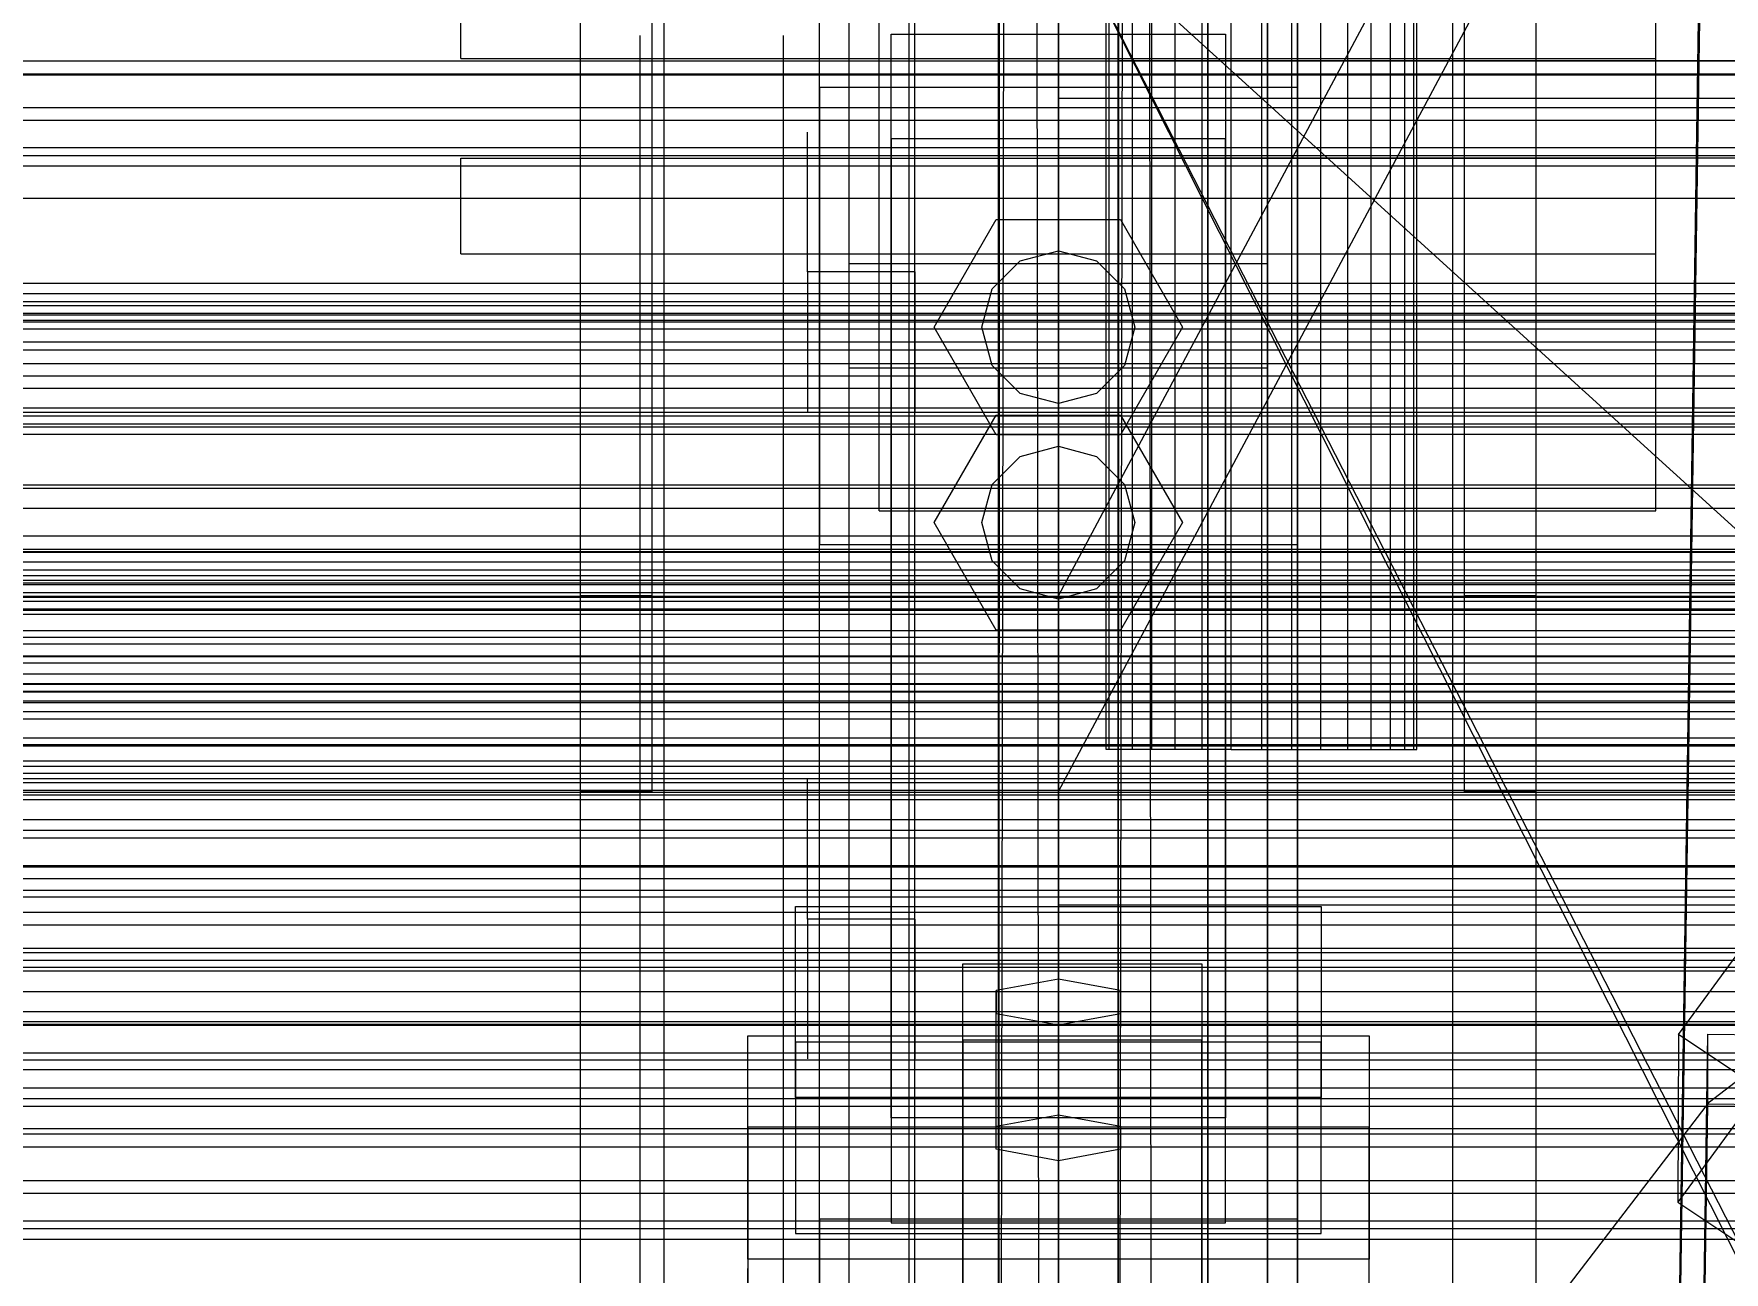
# Model space of a CAD drawing. Header units: millimetres. Extents: x -1970 to 59977, y -50268 to 6837.
# Drawn here: x -515.8 to -374.3, y -34173.7 to -34070.1 of the extents above; entities that cross this region are included whole.
import ezdxf

# ---------------------------------------------------------------- set-up
doc = ezdxf.new("R2010")
doc.units = ezdxf.units.MM
for name, color, linetype, lineweight in [('COTAS_O', 1, 'Continuous', 0), ('frontal_briquetadora', 7, 'Continuous', 0), ('frontal_C01', 7, 'Continuous', 0), ('frontal_C02', 7, 'Continuous', 0), ('frontal_C03', 7, 'Continuous', 0), ('frontal_mezcladora', 7, 'Continuous', 0), ('frontal_secador', 7, 'Continuous', 0)]:
    doc.layers.add(name, color=color, linetype=linetype, lineweight=lineweight)
doc.dimstyles.new('R19_100', dxfattribs={"dimtxt": 250, "dimasz": 150, "dimexe": 150, "dimexo": 80, "dimgap": 100, "dimtad": 1, "dimtih": 1, "dimtoh": 1, "dimdsep": 46, "dimcen": 0.09, "dimadec": 0, "dimazin": 0, "dimtfac": 1, "dimtdec": 4, "dimtofl": 0, "dimtmove": 0, "dimatfit": 3, "dimfxl": 1, "dimtolj": 1, "dimtzin": 0, "dimarcsym": 0})

# ---------------------------------------------------------------- blocks, each defined once
blk = doc.blocks.new('*D39')
at = {"layer": 'COTAS_O', "color": 0, "lineweight": -2, "transparency": 16777216}
for p, q in [((-1725, -34320), (-1725, -33550)), ((1725, -34320), (1725, -33550)), ((-1575, -33700), (1575, -33700))]:
    blk.add_line(p, q, dxfattribs=at)
at = {"layer": 'COTAS_O', "color": 0, "transparency": 16777216}
for points in [[(-1575, -33675), (-1575, -33725), (-1725, -33700)], [(1575, -33675), (1575, -33725), (1725, -33700)]]:
    blk.add_solid(points, dxfattribs=at)
at = {"layer": 'Defpoints', "color": 0, "transparency": 16777216}
for p in [(1725, -33700), (-1725, -34400), (1725, -34400)]:
    blk.add_point(p, dxfattribs=at)
blk = doc.blocks.new('*D42')
at = {"layer": 'COTAS_O', "color": 0, "lineweight": -2, "transparency": 16777216}
for p, q in [((-570, -33700), (200, -33700)), ((50, -34750), (50, -33850)), ((-570, -34900), (200, -34900))]:
    blk.add_line(p, q, dxfattribs=at)
at = {"layer": 'COTAS_O', "color": 0, "transparency": 16777216}
for points in [[(25, -33850), (75, -33850), (50, -33700)], [(25, -34750), (75, -34750), (50, -34900)]]:
    blk.add_solid(points, dxfattribs=at)
at = {"layer": 'Defpoints', "color": 0, "transparency": 16777216}
for p in [(-650, -33700), (50, -33700), (-650, -34900)]:
    blk.add_point(p, dxfattribs=at)
blk = doc.blocks.new('*D43')
at = {"layer": 'COTAS_O', "color": 0, "lineweight": -2, "transparency": 16777216}
for p, q in [((-650, -34820), (-650, -34050)), ((650, -34820), (650, -34050)), ((-500, -34200), (500, -34200))]:
    blk.add_line(p, q, dxfattribs=at)
at = {"layer": 'COTAS_O', "color": 0, "transparency": 16777216}
for points in [[(-500, -34175), (-500, -34225), (-650, -34200)], [(500, -34175), (500, -34225), (650, -34200)]]:
    blk.add_solid(points, dxfattribs=at)
at = {"layer": 'Defpoints', "color": 0, "transparency": 16777216}
for p in [(650, -34200), (-650, -34900), (650, -34900)]:
    blk.add_point(p, dxfattribs=at)

msp = doc.modelspace()

# ---------------------------------------------------------------- linework, layer by layer
at = {"layer": 'frontal_briquetadora'}
for p, q in [((-430, -34260), (-430, -33820)), ((-430, -34680), (-430, -33820)), ((-430, -34060), (-430, -34490)), ((-430, -34060), (-210, -34260)), ((-430, -34060), (-430, -34260)), ((-430, -34060), (-430, -34305)), ((-430, -34496), (-430, -34060)), ((-430, -34060), (-210, -34490)), ((-430, -34060), (-210, -34496)), ((-442, -34071.891), (-442, -34068.127)), ((-430, -34071.891), (-430, -34068.127)), ((-465, -34072.087), (-465, -34070.232)), ((-453, -34072.087), (-453, -34070.232)), ((-465, -34075.779), (-465, -34072.087)), ((-453, -34075.779), (-453, -34072.087)), ((-442, -34077.495), (-442, -34071.891)), ((-430, -34077.495), (-430, -34071.891)), ((-465, -34081.275), (-465, -34075.779)), ((-453, -34081.275), (-453, -34075.779)), ((-451, -34080.618), (-451, -34078.301)), ((-442, -34084.887), (-442, -34077.495)), ((-442, -34080.618), (-442, -34078.301)), ((-430, -34084.887), (-430, -34077.495)), ((-451, -34084.793), (-451, -34080.618)), ((-442, -34084.793), (-442, -34080.618)), ((-465, -34088.525), (-465, -34081.275)), ((-453, -34088.525), (-453, -34081.275)), ((-451, -34090), (-451, -34084.793)), ((-442, -34090), (-442, -34084.793)), ((-442, -34094.001), (-442, -34084.887)), ((-430, -34094.001), (-430, -34084.887)), ((-465, -34097.465), (-465, -34088.525)), ((-453, -34097.465), (-453, -34088.525)), ((-442, -34090), (-451, -34090)), ((-451, -34090), (-451, -34095.207)), ((-442, -34090), (-442, -34095.207)), ((-451, -34095.207), (-451, -34099.382)), ((-442, -34104.754), (-442, -34094.001)), ((-442, -34095.207), (-442, -34099.382)), ((-430, -34104.754), (-430, -34094.001)), ((-465, -34108.012), (-465, -34097.465)), ((-453, -34108.012), (-453, -34097.465)), ((-451, -34099.382), (-451, -34101.699)), ((-442, -34099.382), (-442, -34101.699)), ((-442, -34117.048), (-442, -34104.754)), ((-430, -34117.048), (-430, -34104.754)), ((-465, -34120.071), (-465, -34108.012)), ((-453, -34120.071), (-453, -34108.012)), ((-442, -34115.67), (-442, -34114.5)), ((-430, -34115.67), (-430, -34114.5)), ((-453, -34118.816), (-453, -34116.314)), ((-442, -34119.164), (-442, -34115.67)), ((-442, -34118.816), (-442, -34116.314)), ((-430, -34119.164), (-430, -34115.67)), ((-442, -34130.773), (-442, -34117.048)), ((-430, -34130.773), (-430, -34117.048)), ((-453, -34123.782), (-453, -34118.816)), ((-442, -34123.782), (-442, -34118.816)), ((-442, -34124.93), (-442, -34119.164)), ((-430, -34124.93), (-430, -34119.164)), ((-465, -34133.534), (-465, -34120.071)), ((-465, -34122.745), (-465, -34120.306)), ((-453, -34133.534), (-453, -34120.071)), ((-465, -34127.586), (-465, -34122.745)), ((-453, -34131.132), (-453, -34123.782)), ((-442, -34131.132), (-442, -34123.782)), ((-442, -34132.884), (-442, -34124.93)), ((-430, -34132.884), (-430, -34124.93)), ((-465, -34134.752), (-465, -34127.586)), ((-453, -34140.752), (-453, -34131.132)), ((-442, -34145.805), (-442, -34130.773)), ((-442, -34140.752), (-442, -34131.132)), ((-430, -34145.805), (-430, -34130.773)), ((-465, -34148.277), (-465, -34133.534)), ((-453, -34148.277), (-453, -34133.534)), ((-451, -34134.803), (-451, -34132.486)), ((-442, -34134.803), (-442, -34132.486)), ((-442, -34142.911), (-442, -34132.884)), ((-430, -34142.911), (-430, -34132.884)), ((-465, -34144.129), (-465, -34134.752)), ((-451, -34138.979), (-451, -34134.803)), ((-442, -34138.979), (-442, -34134.803)), ((-430, -34135.964), (-430, -34134.226)), ((-430, -34139.095), (-430, -34135.964)), ((-451, -34144.185), (-451, -34138.979)), ((-442, -34144.185), (-442, -34138.979)), ((-430, -34143), (-430, -34139.095)), ((-453, -34152.488), (-453, -34140.752)), ((-442, -34152.488), (-442, -34140.752)), ((-442, -34154.864), (-442, -34142.911)), ((-430, -34154.864), (-430, -34142.911)), ((-430, -34143), (-188, -34143)), ((-430, -34143), (-430, -34146.905)), ((-465, -34155.57), (-465, -34144.129)), ((-442, -34144.185), (-451, -34144.185)), ((-451, -34144.185), (-451, -34149.392)), ((-442, -34144.185), (-442, -34149.392)), ((-442, -34162.006), (-442, -34145.805)), ((-430, -34162.006), (-430, -34145.805)), ((-430, -34146.905), (-430, -34150.036)), ((-465, -34164.169), (-465, -34148.277)), ((-453, -34164.169), (-453, -34148.277)), ((-451, -34149.392), (-451, -34153.567)), ((-442, -34149.392), (-442, -34153.567)), ((-430, -34150.036), (-430, -34151.774)), ((-453, -34166.157), (-453, -34152.488)), ((-442, -34166.157), (-442, -34152.488)), ((-451, -34153.567), (-451, -34155.884)), ((-442, -34153.567), (-442, -34155.884)), ((-465, -34168.895), (-465, -34155.57)), ((-442, -34168.569), (-442, -34154.864)), ((-430, -34168.569), (-430, -34154.864)), ((-442, -34179.231), (-442, -34162.006)), ((-430, -34179.231), (-430, -34162.006)), ((-465, -34181.064), (-465, -34164.169)), ((-453, -34181.064), (-453, -34164.169)), ((-453, -34181.542), (-453, -34166.157)), ((-442, -34181.542), (-442, -34166.157)), ((-465, -34183.893), (-465, -34168.895)), ((-442, -34183.826), (-442, -34168.569)), ((-430, -34183.826), (-430, -34168.569)), ((-430, -34174.625), (-430, -34172.888)), ((-456, -34176.894), (-456, -34173.435)), ((-453, -34176.894), (-453, -34173.435)), ((-430, -34176.894), (-430, -34173.435))]:
    msp.add_line(p, q, dxfattribs=at)
at = {"layer": 'frontal_C01'}
for p, q in [((-442.5, -34180.3), (-442.5, -33521.357)), ((-417.5, -33521.357), (-417.5, -34180.3)), ((-442.5, -34205.669), (-442.5, -33546.726)), ((-417.5, -34205.669), (-417.5, -33546.726)), ((-450, -34169.301), (-450, -33785.092)), ((-410, -33785.092), (-410, -34169.301)), ((-450, -34216.669), (-450, -33832.46)), ((-410, -34216.669), (-410, -33832.46)), ((-450, -34283.513), (-450, -33899.304)), ((-410, -33899.304), (-410, -34283.513)), ((-447.5, -34188.182), (-447.5, -33913.448)), ((-412.5, -33913.448), (-412.5, -34188.182)), ((-447.5, -34197.787), (-447.5, -33923.053)), ((-412.5, -34197.787), (-412.5, -33923.053)), ((-450, -34321.407), (-450, -33937.198)), ((-410, -34321.407), (-410, -33937.198)), ((-378.512, -34209.301), (-375.644, -34017.353)), ((-378.512, -34215.705), (-375.644, -34023.757)), ((-430, -34025.498), (-430, -34075.498)), ((-470, -34133.498), (-470, -34030.498)), ((-464, -34133.498), (-464, -34030.498)), ((-430, -34133.498), (-375, -34030.498)), ((-430, -34030.498), (-430, -34133.498)), ((-396, -34133.498), (-396, -34030.498)), ((-390, -34133.498), (-390, -34030.498)), ((-430, -34075.498), (-430, -34080.498)), ((430, -34075.498), (-430, -34075.498)), ((-480, -34080.498), (-380, -34080.498)), ((-480, -34088.498), (-480, -34080.498)), ((430, -34080.498), (-430, -34080.498)), ((-380, -34088.498), (-380, -34080.498)), ((-480, -34088.498), (-380, -34088.498)), ((-470, -34088.498), (-463, -34088.498)), ((-470, -35975), (-470, -34088.498)), ((-463, -35975), (-463, -34088.498)), ((-463, -34088.498), (-397, -34088.498)), ((-397, -34088.498), (-390, -34088.498)), ((-397, -35975), (-397, -34088.498)), ((-390, -35975), (-390, -34088.498)), ((-440.4, -34110.998), (-435.2, -34101.991)), ((-435.2, -34101.991), (-424.8, -34101.991)), ((-424.8, -34101.991), (-419.6, -34110.998)), ((-433.2, -34105.455), (-430, -34104.598)), ((-430, -34104.598), (-426.8, -34105.455)), ((-435.543, -34107.798), (-433.2, -34105.455)), ((-426.8, -34105.455), (-424.457, -34107.798)), ((-436.4, -34110.998), (-435.543, -34107.798)), ((-424.457, -34107.798), (-423.6, -34110.998)), ((-435.2, -34120.004), (-440.4, -34110.998)), ((-435.543, -34114.198), (-436.4, -34110.998)), ((-419.6, -34110.998), (-424.8, -34120.004)), ((-423.6, -34110.998), (-424.457, -34114.198)), ((-433.2, -34116.54), (-435.543, -34114.198)), ((-424.457, -34114.198), (-426.8, -34116.54)), ((-430, -34117.398), (-433.2, -34116.54)), ((-426.8, -34116.54), (-430, -34117.398)), ((-424.8, -34120.004), (-435.2, -34120.004)), ((-464, -34133.498), (-470, -34133.498)), ((-390, -34133.498), (-396, -34133.498)), ((-452, -34159.132), (-452, -34143.123)), ((-452, -34143.123), (-408, -34143.123)), ((-452, -34154.491), (-452, -34143.123)), ((-408, -34143.123), (-408, -34159.132)), ((-408, -34143.123), (-408, -34154.491)), ((-438, -34154.329), (-438, -34147.925)), ((-438, -34147.925), (-418, -34147.925)), ((-438, -34290.871), (-438, -34147.925)), ((-418, -34147.925), (-418, -34154.329)), ((-418, -34147.925), (-418, -34290.871)), ((-430, -34149.206), (-435.196, -34150.167)), ((-435.196, -34150.167), (-435.196, -34152.088)), ((-435.196, -34161.535), (-435.196, -34150.167)), ((-424.804, -34150.167), (-430, -34149.206)), ((-430, -34160.574), (-430, -34149.206)), ((-424.804, -34152.088), (-424.804, -34150.167)), ((-424.804, -34161.535), (-424.804, -34150.167)), ((-435.196, -34152.088), (-430, -34153.048)), ((-435.196, -34163.456), (-435.196, -34152.088)), ((-430, -34153.048), (-424.804, -34152.088)), ((-430, -34153.048), (-430, -34164.416)), ((-424.804, -34163.456), (-424.804, -34152.088)), ((-408, -34154.491), (-452, -34154.491)), ((-452, -34154.491), (-452, -34170.5)), ((-418, -34154.329), (-438, -34154.329)), ((-438, -34154.329), (-438, -34297.274)), ((-418, -34297.274), (-418, -34154.329)), ((-408, -34170.5), (-408, -34154.491)), ((-408, -34159.132), (-452, -34159.132)), ((-452, -34159.132), (-452, -34170.5)), ((-408, -34170.5), (-408, -34159.132)), ((-435.196, -34161.535), (-430, -34160.574)), ((-435.196, -34163.456), (-435.196, -34161.535)), ((-430, -34160.574), (-424.804, -34161.535)), ((-424.804, -34161.535), (-424.804, -34163.456)), ((-430, -34164.416), (-435.196, -34163.456)), ((-424.804, -34163.456), (-430, -34164.416)), ((-410, -34169.301), (-450, -34169.301)), ((-450, -34169.301), (-450, -34216.669)), ((-450, -34553.51), (-450, -34169.301)), ((-410, -34216.669), (-410, -34169.301)), ((-410, -34169.301), (-410, -34553.51)), ((-452, -34170.5), (-408, -34170.5))]:
    msp.add_line(p, q, dxfattribs=at)
at = {"layer": 'frontal_C02'}
for p, q in [((-470, -35975), (-470, -33576.746)), ((-463, -35975), (-463, -33576.746)), ((-397, -35975), (-397, -33576.746)), ((-390, -35975), (-390, -33576.746)), ((-450, -34074.565), (-450, -33723.846)), ((-410, -33723.846), (-410, -34074.565)), ((-442.5, -34261.912), (-442.5, -33729.49)), ((-417.5, -33729.49), (-417.5, -34261.912)), ((-442.5, -34288.878), (-442.5, -33756.456)), ((-417.5, -34288.878), (-417.5, -33756.456)), ((-450, -34112.818), (-450, -33762.099)), ((-410, -34112.818), (-410, -33762.099)), ((-450, -34251.487), (-450, -33900.768)), ((-410, -33900.768), (-410, -34251.487)), ((-450, -34299.304), (-450, -33948.585)), ((-410, -34299.304), (-410, -33948.585)), ((-470, -34117.136), (-470, -34014.136)), ((-464, -34117.136), (-464, -34014.136)), ((-430, -34117.136), (-375, -34014.136)), ((-430, -34014.136), (-430, -34117.136)), ((-396, -34117.136), (-396, -34014.136)), ((-390, -34117.136), (-390, -34014.136)), ((-425, -34072.349), (-425, -34057.502)), ((-480, -34072.136), (-480, -34064.136)), ((-380, -34072.136), (-380, -34064.136)), ((-425, -34068.978), (-425, -34083.825)), ((-444, -34078.873), (-444, -34070.105)), ((-444, -34070.105), (-416, -34070.105)), ((-444, -34160.837), (-444, -34070.105)), ((-416, -34070.105), (-416, -34078.873)), ((-416, -34070.105), (-416, -34160.837)), ((-480, -34072.136), (-380, -34072.136)), ((-470, -34072.136), (-463, -34072.136)), ((-470, -35975), (-470, -34072.136)), ((-463, -35975), (-463, -34072.136)), ((-463, -34072.136), (-397, -34072.136)), ((425, -34072.349), (-425, -34072.349)), ((-425, -34072.349), (-425, -34083.825)), ((-397, -34072.136), (-390, -34072.136)), ((-397, -35975), (-397, -34072.136)), ((-390, -35975), (-390, -34072.136)), ((-410, -34074.565), (-450, -34074.565)), ((-450, -34074.565), (-450, -34112.818)), ((-450, -34425.283), (-450, -34074.565)), ((-410, -34112.818), (-410, -34074.565)), ((-410, -34074.565), (-410, -34425.283)), ((-416, -34078.873), (-444, -34078.873)), ((-444, -34078.873), (-444, -34169.604)), ((-416, -34169.604), (-416, -34078.873)), ((-425, -34083.825), (425, -34083.825)), ((-440.4, -34094.636), (-435.2, -34085.629)), ((-435.2, -34085.629), (-424.8, -34085.629)), ((-424.8, -34085.629), (-419.6, -34094.636)), ((-433.2, -34089.093), (-430, -34088.236)), ((-430, -34088.236), (-426.8, -34089.093)), ((-447.5, -34098.075), (-447.5, -34089.307)), ((-447.5, -34089.307), (-412.5, -34089.307)), ((-447.5, -34271.011), (-447.5, -34089.307)), ((-435.543, -34091.436), (-433.2, -34089.093)), ((-426.8, -34089.093), (-424.457, -34091.436)), ((-412.5, -34089.307), (-412.5, -34098.075)), ((-412.5, -34089.307), (-412.5, -34271.011)), ((-436.4, -34094.636), (-435.543, -34091.436)), ((-424.457, -34091.436), (-423.6, -34094.636)), ((-435.2, -34103.643), (-440.4, -34094.636)), ((-435.543, -34097.836), (-436.4, -34094.636)), ((-419.6, -34094.636), (-424.8, -34103.643)), ((-423.6, -34094.636), (-424.457, -34097.836)), ((-412.5, -34098.075), (-447.5, -34098.075)), ((-447.5, -34279.779), (-447.5, -34098.075)), ((-433.2, -34100.178), (-435.543, -34097.836)), ((-424.457, -34097.836), (-426.8, -34100.178)), ((-412.5, -34279.779), (-412.5, -34098.075)), ((-430, -34101.036), (-433.2, -34100.178)), ((-426.8, -34100.178), (-430, -34101.036)), ((-424.8, -34103.643), (-435.2, -34103.643)), ((-450, -34112.818), (-410, -34112.818)), ((-450, -34463.537), (-450, -34112.818)), ((-410, -34463.537), (-410, -34112.818)), ((-464, -34117.136), (-470, -34117.136)), ((-390, -34117.136), (-396, -34117.136)), ((-378.086, -34153.843), (-372.35, -34146.012)), ((-456, -34172.66), (-456, -34153.955)), ((-456, -34153.955), (-404, -34153.955)), ((-456, -34161.606), (-456, -34153.955)), ((-404, -34153.955), (-404, -34172.66)), ((-404, -34153.955), (-404, -34161.606)), ((-378.512, -34347.59), (-375.644, -34153.823)), ((-378.086, -34153.843), (-378.143, -34167.872)), ((-366.618, -34161.527), (-378.086, -34153.843)), ((-375.644, -34159.669), (-375.644, -34153.823)), ((-375.644, -34153.823), (-357.646, -34154.067)), ((-378.512, -34353.436), (-375.644, -34159.669)), ((-372.408, -34160.04), (-378.143, -34167.872)), ((-357.646, -34159.912), (-375.644, -34159.669)), ((-404, -34161.606), (-456, -34161.606)), ((-456, -34161.606), (-456, -34180.311)), ((-416, -34160.837), (-444, -34160.837)), ((-444, -34160.837), (-444, -34169.604)), ((-416, -34169.604), (-416, -34160.837)), ((-404, -34180.311), (-404, -34161.606)), ((-378.143, -34167.872), (-366.675, -34175.556)), ((-444, -34169.604), (-416, -34169.604)), ((-404, -34172.66), (-456, -34172.66)), ((-456, -34172.66), (-456, -34180.311)), ((-404, -34180.311), (-404, -34172.66))]:
    msp.add_line(p, q, dxfattribs=at)
at = {"layer": 'frontal_C03'}
for p, q in [((1250, -34072.358), (-1250, -34072.358)), ((-1250, -34073.416), (1250, -34073.416)), ((1250, -34076.268), (-1250, -34076.268)), ((1250, -34077.325), (-1250, -34077.325)), ((1250, -34079.633), (-1250, -34079.633)), ((1250, -34080.286), (-1250, -34080.286)), ((1250, -34081.167), (-1250, -34081.167)), ((1250, -34090.974), (-1250, -34090.974)), ((1250, -34091.855), (-1250, -34091.855)), ((1250, -34092.509), (-1250, -34092.509)), ((-1250, -34092.816), (1250, -34092.816)), ((-1250, -34093.614), (1250, -34093.614)), ((-1250, -34094.198), (1250, -34094.198)), ((1250, -34094.816), (-1250, -34094.816)), ((-1250, -34095.873), (1250, -34095.873)), ((-1250, -34096.536), (1250, -34096.536)), ((-1250, -34097.665), (1250, -34097.665)), ((1250, -34098.726), (-1250, -34098.726)), ((1250, -34099.783), (-1250, -34099.783)), ((-1250, -34101.385), (1250, -34101.385)), ((1250, -34102.09), (-1250, -34102.09)), ((1250, -34102.744), (-1250, -34102.744)), ((-1250, -34102.981), (1250, -34102.981)), ((1250, -34103.625), (-1250, -34103.625)), ((-1250, -34107.828), (1250, -34107.828)), ((-1250, -34109.784), (1250, -34109.784)), ((1250, -34113.431), (-1250, -34113.431)), ((1250, -34114.313), (-1250, -34114.313)), ((1250, -34114.966), (-1250, -34114.966)), ((-1268, -34115.802), (1268, -34115.802)), ((-1268, -34116.026), (1268, -34116.026)), ((-1268, -34116.191), (1268, -34116.191)), ((-1250, -34115.429), (1250, -34115.429)), ((-1268, -34116.848), (1268, -34116.848)), ((-1268, -34117.166), (1268, -34117.166)), ((1250, -34117.274), (-1250, -34117.274)), ((1250, -34117.61), (-1250, -34117.61)), ((-1268, -34118.212), (1268, -34118.212)), ((-1268, -34118.661), (1268, -34118.661)), ((-1250, -34118.331), (1250, -34118.331)), ((-1268, -34120.024), (1268, -34120.024)), ((-1268, -34120.574), (1268, -34120.574)), ((-1268, -34122.162), (1268, -34122.162)), ((1250, -34121.183), (-1250, -34121.183)), ((1268, -34122.775), (-1268, -34122.775)), ((1250, -34122.24), (-1250, -34122.24)), ((-1268, -34124.479), (1268, -34124.479)), ((-1250, -34123.667), (1250, -34123.667)), ((1250, -34124.548), (-1250, -34124.548)), ((-1268, -34125.114), (1268, -34125.114)), ((1250, -34125.201), (-1250, -34125.201)), ((-1250, -34125.925), (1250, -34125.925)), ((1250, -34126.083), (-1250, -34126.083)), ((-1268, -34126.817), (1268, -34126.817)), ((-1268, -34127.431), (1268, -34127.431)), ((-1268, -34129.018), (1268, -34129.018)), ((-1268, -34129.568), (1268, -34129.568)), ((-1268, -34130.932), (1268, -34130.932)), ((-1268, -34131.381), (1268, -34131.381)), ((-1250, -34131.983), (1250, -34131.983)), ((-1268, -34132.427), (1268, -34132.427)), ((-1268, -34132.744), (1268, -34132.744)), ((-1268, -34133.402), (1268, -34133.402)), ((-1268, -34133.566), (1268, -34133.566)), ((-1268, -34133.791), (1268, -34133.791)), ((-1250, -34134.164), (1250, -34134.164)), ((1250, -34135.889), (-1250, -34135.889)), ((1250, -34136.77), (-1250, -34136.77)), ((1250, -34137.424), (-1250, -34137.424)), ((1250, -34139.731), (-1250, -34139.731)), ((-1250, -34139.809), (1250, -34139.809)), ((-1250, -34140.789), (1250, -34140.789)), ((-1250, -34141.764), (1250, -34141.764)), ((1250, -34143.641), (-1250, -34143.641)), ((1250, -34144.698), (-1250, -34144.698)), ((-1250, -34146.611), (1250, -34146.611)), ((1250, -34147.006), (-1250, -34147.006)), ((1250, -34147.659), (-1250, -34147.659)), ((-1250, -34148.208), (1250, -34148.208)), ((1250, -34148.54), (-1250, -34148.54)), ((-1500, -34152.753), (1500, -34152.753)), ((-1250, -34151.927), (1250, -34151.927)), ((-1250, -34153.056), (1250, -34153.056)), ((-1250, -34155.394), (1250, -34155.394)), ((-1250, -34155.979), (1250, -34155.979)), ((-1250, -34156.776), (1250, -34156.776)), ((1250, -34158.347), (-1250, -34158.347)), ((1250, -34159.228), (-1250, -34159.228)), ((1250, -34159.882), (-1250, -34159.882)), ((1500, -34161.736), (-1500, -34161.736)), ((1250, -34162.189), (-1250, -34162.189)), ((-1250, -34163.246), (1250, -34163.246)), ((1250, -34166.098), (-1250, -34166.098)), ((1250, -34167.156), (-1250, -34167.156)), ((1250, -34169.463), (-1250, -34169.463)), ((1250, -34170.117), (-1250, -34170.117)), ((1250, -34170.998), (-1250, -34170.998))]:
    msp.add_line(p, q, dxfattribs=at)
at = {"layer": 'frontal_mezcladora'}
for p, q in [((-375.51, -34159.49), (-349, -34139.149)), ((-395.851, -34186), (-375.51, -34159.49))]:
    msp.add_line(p, q, dxfattribs=at)
at = {"layer": 'frontal_secador'}
for p, q in [((-433.02, -33225.78), (-435, -34283)), ((-433.02, -33225.78), (-431.48, -34297.08)), ((-434.78, -33232.82), (-435, -34283)), ((-423.38, -33233.82), (-425, -34277)), ((-423.38, -33233.82), (-422.12, -34288.52)), ((-435, -34283), (-435, -33237)), ((-424.82, -33239.58), (-425, -34277)), ((-425, -34277), (-425, -33243)), ((-426, -34130), (-426, -34015)), ((-425.75, -34130), (-425.75, -34015)), ((-425.01, -34130), (-425.01, -34015)), ((-423.809, -34130), (-423.809, -34015)), ((-422.192, -34130), (-422.192, -34015)), ((-420.222, -34130), (-420.222, -34015)), ((-417.975, -34130), (-417.975, -34015)), ((-415.536, -34130), (-415.536, -34015)), ((-413, -34015), (-413, -34130)), ((-410.464, -34130), (-410.464, -34015)), ((-408.025, -34130), (-408.025, -34015)), ((-405.778, -34130), (-405.778, -34015)), ((-403.808, -34130), (-403.808, -34015)), ((-402.191, -34130), (-402.191, -34015)), ((-400.99, -34130), (-400.99, -34015)), ((-400.25, -34130), (-400.25, -34015)), ((-400, -34130), (-400, -34015)), ((-445, -34110), (-445, -34040)), ((-380, -34110), (-380, -34040)), ((-1360, -34073.5), (1360, -34073.5)), ((-1250, -34073.5), (1250, -34073.5)), ((1360, -34083.853), (-1360, -34083.853)), ((1360, -34093.5), (-1360, -34093.5)), ((1250, -34094.076), (-1250, -34094.076)), ((1360, -34101.784), (-1360, -34101.784)), ((1360, -34108.141), (-1360, -34108.141)), ((-445, -34110), (-380, -34110)), ((1360, -34112.137), (-1360, -34112.137)), ((1360, -34113.5), (-1360, -34113.5)), ((1250, -34113.25), (-1250, -34113.25)), ((1250, -34129.715), (-1250, -34129.715)), ((-425.75, -34130), (-426, -34130)), ((-425.01, -34130), (-425.75, -34130)), ((-423.809, -34130), (-425.01, -34130)), ((-422.192, -34130), (-423.809, -34130)), ((-420.222, -34130), (-422.192, -34130)), ((-417.975, -34130), (-420.222, -34130)), ((-415.536, -34130), (-417.975, -34130)), ((-415.536, -34130), (-413, -34130)), ((-413, -34130), (-410.464, -34130)), ((-410.464, -34130), (-408.025, -34130)), ((-408.025, -34130), (-405.778, -34130)), ((-405.778, -34130), (-403.808, -34130)), ((-403.808, -34130), (-402.191, -34130)), ((-402.191, -34130), (-400.99, -34130)), ((-400.99, -34130), (-400.25, -34130)), ((-400.25, -34130), (-400, -34130)), ((1250, -34142.349), (-1250, -34142.349)), ((1250, -34150.291), (-1250, -34150.291)), ((1250, -34153), (-1250, -34153))]:
    msp.add_line(p, q, dxfattribs=at)

# ---------------------------------------------------------------- dimensions: what is measured, and where the dimension line sits
at = {"layer": 'COTAS_O'}
for p1, p2, distance, picture, middle in [((-1725, -34400), (1725, -34400), 700, '*D39', (0, -33700)), ((-650, -34900), (-650, -33700), -700, '*D42', (50, -34300)), ((-650, -34900), (650, -34900), 700, '*D43', (0, -34200))]:
    dim = msp.add_aligned_dim(p1=p1, p2=p2, distance=distance, text='<> O', dimstyle='R19_100', dxfattribs=at)
    dim.commit()
    dim.dimension.update_dxf_attribs({"geometry": picture, "text_midpoint": middle})

doc.saveas('drawing.dxf')
